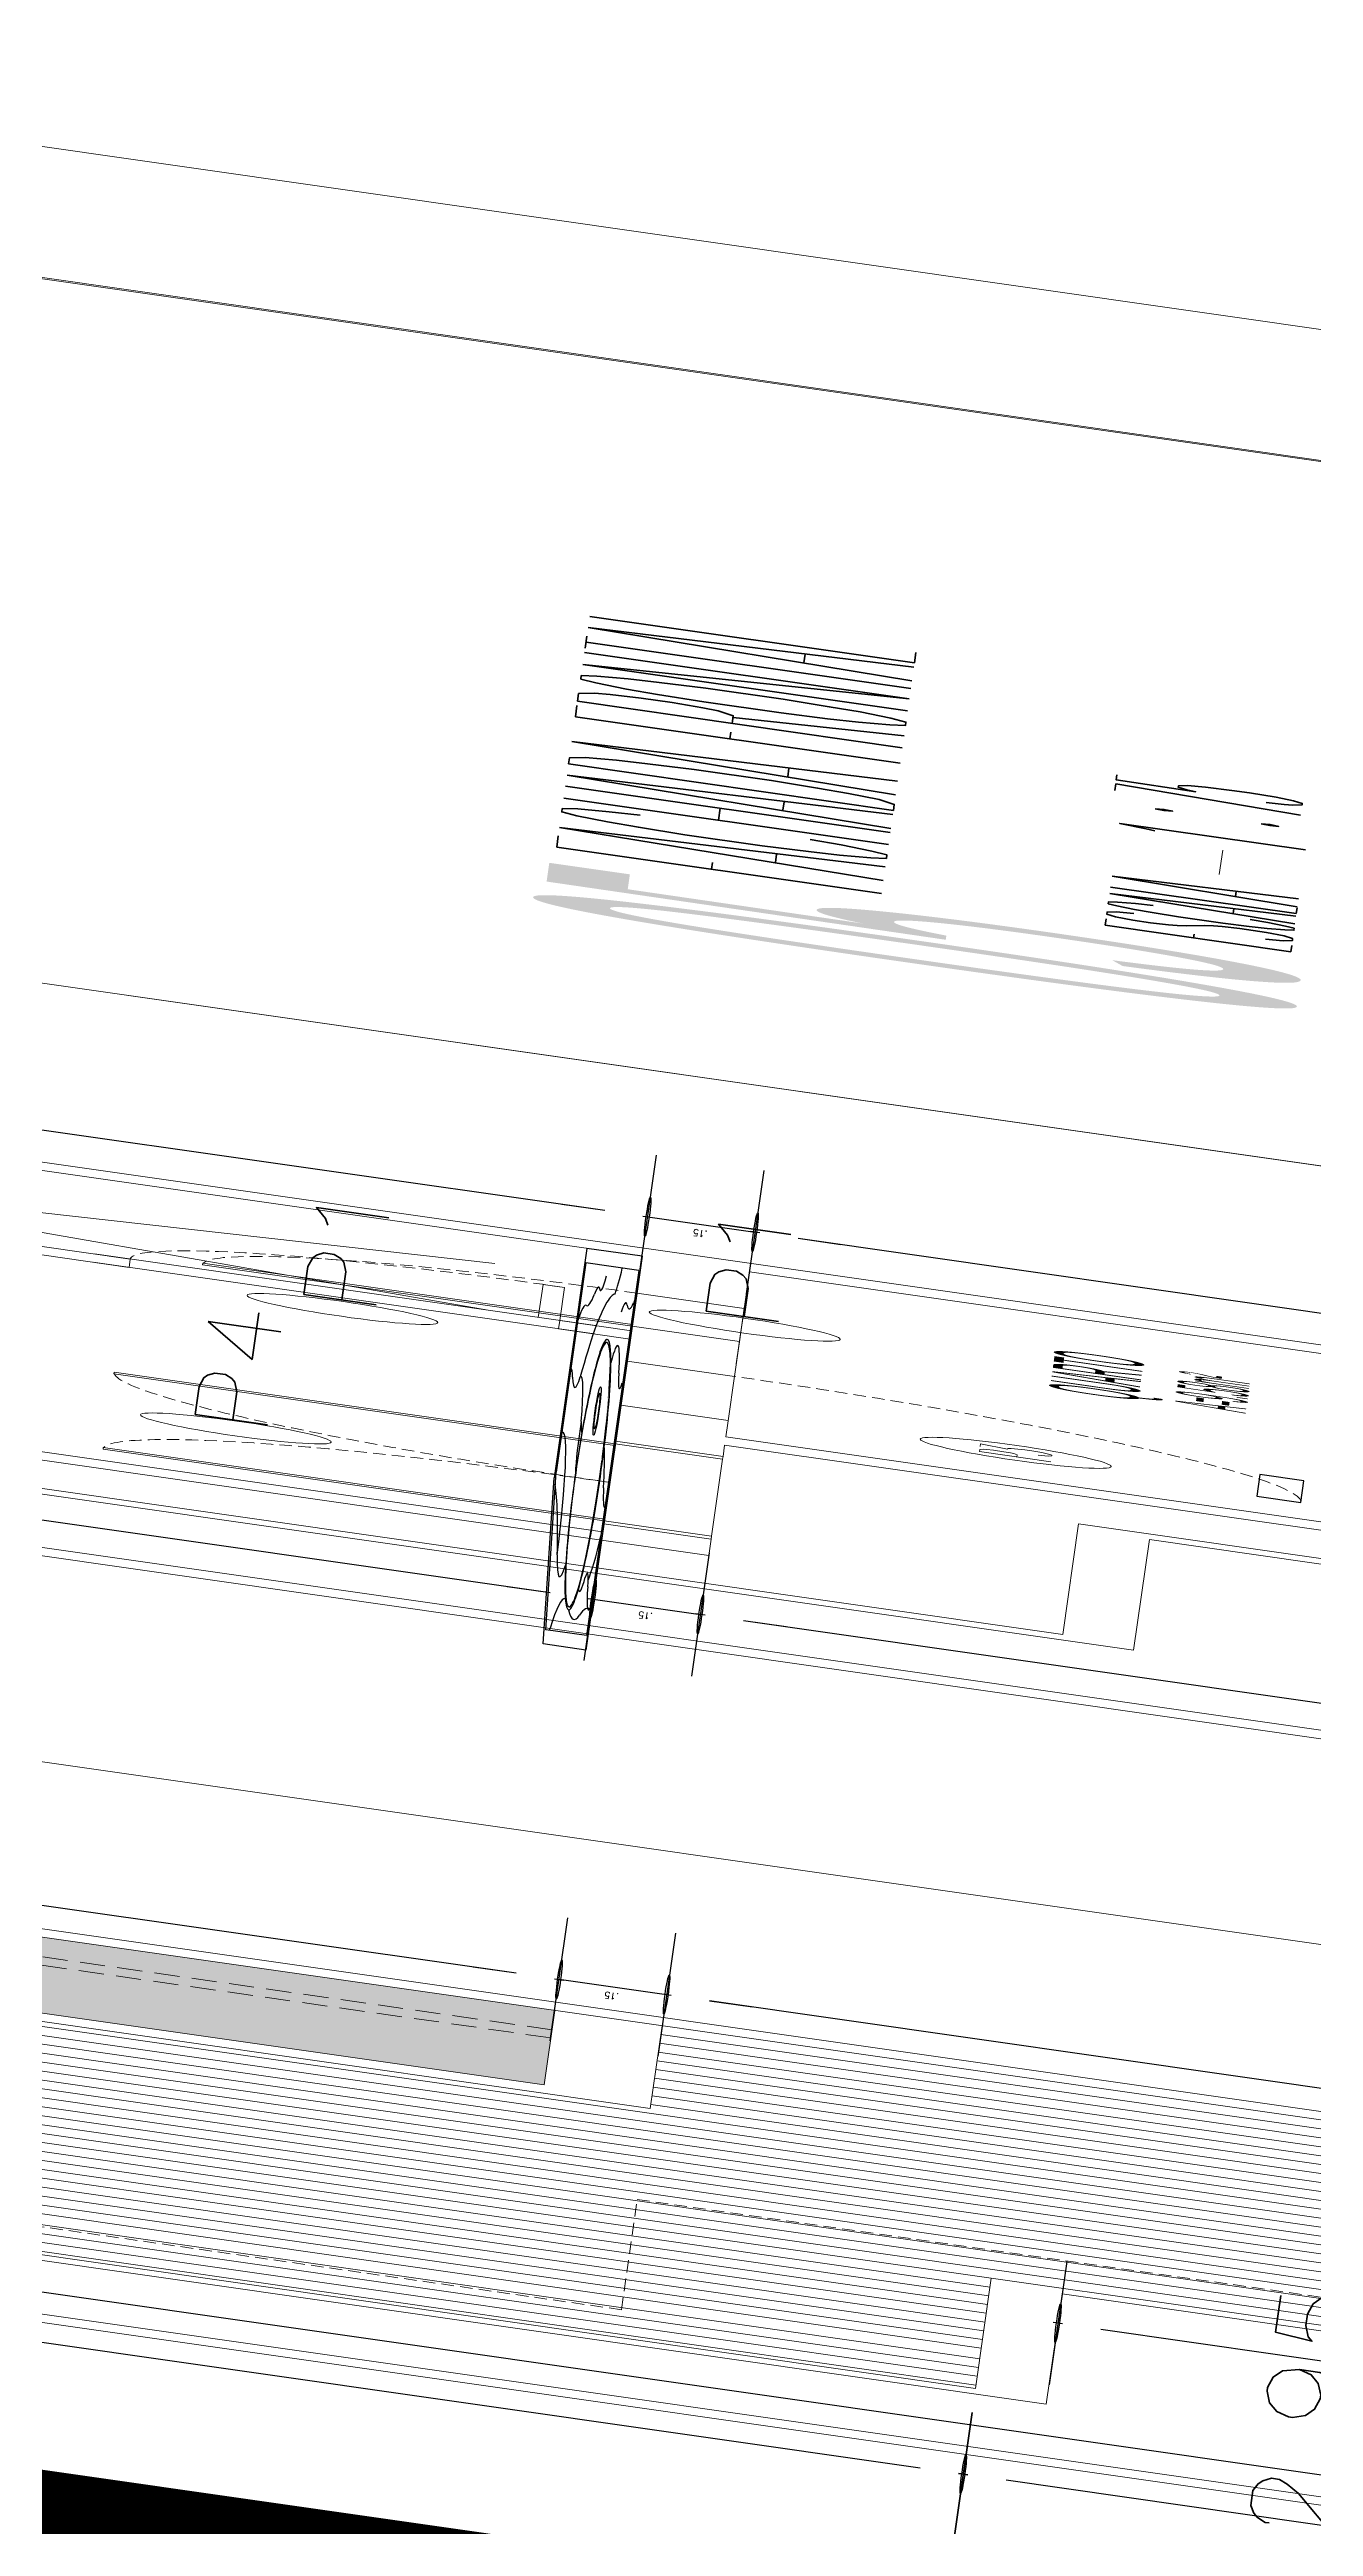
# Model space of a CAD drawing. Header units: millimetres. Extents: x -361192058 to 101130107379, y -14071650034 to 19218552450.
# Drawn here: x -134939.2 to -134835.4, y 41491.5 to 41694.9 of the extents above; entities that cross this region are included whole.
import ezdxf
from ezdxf.enums import TextEntityAlignment as Align

# ---------------------------------------------------------------- set-up
doc = ezdxf.new("R2010")
doc.units = ezdxf.units.MM
doc.header["$LTSCALE"] = 0.5
doc.linetypes.add('HIDDEN', pattern=[0.375, 0.25, -0.125])
doc.linetypes.add('HIDDEN2', pattern=[0.1875, 0.125, -0.0625])
for name, color, linetype in [('02', 2, 'Continuous'), ('ARCO', 7, 'HIDDEN2'), ('DIVERSOS', 4, 'Continuous'), ('ESQUADRIAS', 3, 'Continuous'), ('GR_PENA_FINA', 7, 'Continuous'), ('HATCH', 8, 'Continuous'), ('JANELAS_INTERNO', 2, 'Continuous'), ('MOBIL-I', 251, 'Continuous'), ('parede', 2, 'Continuous'), ('PISO', 8, 'Continuous'), ('PORTAS', 3, 'Continuous'), ('proj', 8, 'HIDDEN'), ('PROJEÇÃO', 8, 'HIDDEN2'), ('projeção 02', 7, 'HIDDEN2'), ('TEXTO2', 3, 'Continuous'), ('TXT_0', 7, 'Continuous'), ('TXT_1', 3, 'Continuous')]:
    doc.layers.add(name, color=color, linetype=linetype)
for name, color, linetype, lineweight in [('E-TXT-G', 3, 'Continuous', 30), ('E-TXT-W', 7, 'Continuous', 15), ('E-TXT-Y', 2, 'Continuous', 40)]:
    doc.layers.add(name, color=color, linetype=linetype, lineweight=lineweight)
doc.styles.add('REG140', font='romans.shx', dxfattribs={"width": 0.8, "height": 0.35})
doc.styles.add('REG80', font='romans.shx', dxfattribs={"width": 0.8, "height": 0.1})
doc.styles.add('SANSSERIF', font='sas_____.pfb', dxfattribs={"height": 1})
doc.styles.add('SANSSERIF2', font='sanssb__.ttf', dxfattribs={"width": 0.8})
doc.styles.get("Standard").update_dxf_attribs({"font": 'txt.shx', "height": 0.12})
doc.dimstyles.new('ESCALA50', dxfattribs={"dimtxt": 0.1, "dimasz": 0.06, "dimexe": 0.18, "dimexo": 0.06, "dimgap": 0.1, "dimtad": 1, "dimzin": 4, "dimdsep": 46, "dimtxsty": 'Standard', "dimblk1": 'BOLA', "dimblk2": 'BOLA', "dimsah": 1, "dimcen": -0.06, "dimse1": 1, "dimse2": 1, "dimclrd": 7, "dimclrt": 3, "dimadec": 0, "dimazin": 0, "dimtfac": 1, "dimtix": 1, "dimtmove": 0, "dimatfit": 3, "dimldrblk": 'BOLA', "dimfxl": 0, "dimtolj": 1, "dimtzin": 4, "dimarcsym": 0})

# ---------------------------------------------------------------- blocks, each defined once
blk = doc.blocks.new('BOLA')
for p, q in [((0, -1.435), (0, 1.435)), ((-1.435, 0), (1.435, 0))]:
    blk.add_line(p, q)
blk.add_circle((0, 0), 0.452)
blk = doc.blocks.new('*D895')
at = {"layer": 'Defpoints', "color": 0, "transparency": 16777216}
for p in [(4172.3324, 2426.9651), (4172.8959, 2426.9651), (4172.3324, 2423.6151)]:
    blk.add_point(p, dxfattribs=at)
at = {"layer": 'DIVERSOS', "color": 7, "lineweight": -2, "transparency": 16777216}
blk.add_line((4172.8959, 2423.6751), (4172.8959, 2426.9051), dxfattribs=at)
at = {"layer": 'DIVERSOS', "color": 7, "lineweight": -2, "transparency": 16777216, "xscale": 0.06, "yscale": 0.06, "zscale": 0.06}
for p, rotation in [((4172.8959, 2426.9651), 90), ((4172.8959, 2423.6151), 270)]:
    blk.add_blockref('BOLA', p, dxfattribs=dict(at, rotation=rotation))
at = {"layer": 'DIVERSOS', "color": 3, "lineweight": 18, "transparency": 16777216, "insert": (4172.7359, 2425.2901), "char_height": 0.12, "attachment_point": 5, "rotation": 90}
blk.add_mtext('\\A1;3.35', dxfattribs=at)
blk = doc.blocks.new('*D910')
at = {"layer": 'Defpoints', "color": 0, "transparency": 16777216}
for p in [(4172.3324, 2427.1151), (4172.8959, 2427.1151), (4172.3324, 2426.9651)]:
    blk.add_point(p, dxfattribs=at)
at = {"layer": 'DIVERSOS', "color": 7, "lineweight": -2, "transparency": 16777216}
for p, q in [((4172.8959, 2427.1751), (4172.8959, 2427.2351)), ((4172.8959, 2426.9651), (4172.8959, 2427.1151)), ((4172.8959, 2426.9051), (4172.8959, 2426.8451))]:
    blk.add_line(p, q, dxfattribs=at)
at = {"layer": 'DIVERSOS', "color": 7, "lineweight": -2, "transparency": 16777216, "xscale": 0.06, "yscale": 0.06, "zscale": 0.06}
for p, rotation in [((4172.8959, 2427.1151), 270), ((4172.8959, 2426.9651), 90)]:
    blk.add_blockref('BOLA', p, dxfattribs=dict(at, rotation=rotation))
at = {"layer": 'DIVERSOS', "color": 3, "lineweight": 18, "transparency": 16777216, "insert": (4172.7359, 2427.0401), "char_height": 0.12, "attachment_point": 5, "rotation": 90}
blk.add_mtext('\\A1;.15', dxfattribs=at)
blk = doc.blocks.new('*D911')
at = {"layer": 'Defpoints', "color": 0, "transparency": 16777216}
for p in [(4172.3324, 2429.4651), (4172.8959, 2429.4651), (4172.3324, 2427.1151)]:
    blk.add_point(p, dxfattribs=at)
at = {"layer": 'DIVERSOS', "color": 7, "lineweight": -2, "transparency": 16777216}
blk.add_line((4172.8959, 2427.1751), (4172.8959, 2429.4051), dxfattribs=at)
at = {"layer": 'DIVERSOS', "color": 7, "lineweight": -2, "transparency": 16777216, "xscale": 0.06, "yscale": 0.06, "zscale": 0.06}
for p, rotation in [((4172.8959, 2429.4651), 90), ((4172.8959, 2427.1151), 270)]:
    blk.add_blockref('BOLA', p, dxfattribs=dict(at, rotation=rotation))
at = {"layer": 'DIVERSOS', "color": 3, "lineweight": 18, "transparency": 16777216, "insert": (4172.7359, 2428.2901), "char_height": 0.12, "attachment_point": 5, "rotation": 90}
blk.add_mtext('\\A1;2.35', dxfattribs=at)
blk = doc.blocks.new('*D897')
at = {"layer": 'Defpoints', "color": 0, "transparency": 16777216}
for p in [(4165.1273, 2426.4651), (4168.6811, 2426.4651), (4168.6824, 2423.1151)]:
    blk.add_point(p, dxfattribs=at)
at = {"layer": 'DIVERSOS', "color": 7, "lineweight": -2, "transparency": 16777216}
blk.add_line((4165.1273, 2423.1751), (4165.1273, 2426.4051), dxfattribs=at)
at = {"layer": 'DIVERSOS', "color": 7, "lineweight": -2, "transparency": 16777216, "xscale": 0.06, "yscale": 0.06, "zscale": 0.06}
for p, rotation in [((4165.1273, 2426.4651), 90), ((4165.1273, 2423.1151), 270)]:
    blk.add_blockref('BOLA', p, dxfattribs=dict(at, rotation=rotation))
at = {"layer": 'DIVERSOS', "color": 3, "lineweight": 18, "transparency": 16777216, "insert": (4164.9673, 2424.7901), "char_height": 0.12, "attachment_point": 5, "rotation": 90}
blk.add_mtext('\\A1;3.35', dxfattribs=at)
blk = doc.blocks.new('*D898')
at = {"layer": 'Defpoints', "color": 0, "transparency": 16777216}
for p in [(4165.1273, 2430.9151), (4166.7436, 2430.9151), (4166.6824, 2426.4651)]:
    blk.add_point(p, dxfattribs=at)
at = {"layer": 'DIVERSOS', "color": 7, "lineweight": -2, "transparency": 16777216}
blk.add_line((4165.1273, 2426.5251), (4165.1273, 2430.8551), dxfattribs=at)
at = {"layer": 'DIVERSOS', "color": 7, "lineweight": -2, "transparency": 16777216, "xscale": 0.06, "yscale": 0.06, "zscale": 0.06}
for p, rotation in [((4165.1273, 2430.9151), 90), ((4165.1273, 2426.4651), 270)]:
    blk.add_blockref('BOLA', p, dxfattribs=dict(at, rotation=rotation))
at = {"layer": 'DIVERSOS', "color": 3, "lineweight": 18, "transparency": 16777216, "insert": (4164.9673, 2428.6901), "char_height": 0.12, "attachment_point": 5, "rotation": 90}
blk.add_mtext('\\A1;4.45', dxfattribs=at)
blk = doc.blocks.new('*D900')
at = {"layer": 'Defpoints', "color": 0, "transparency": 16777216}
for p in [(4168.0532, 2426.3651), (4168.0532, 2416.6151), (4168.0532, 2416.6151)]:
    blk.add_point(p, dxfattribs=at)
at = {"layer": 'DIVERSOS', "color": 7, "lineweight": -2, "transparency": 16777216}
blk.add_line((4168.0532, 2426.3051), (4168.0532, 2416.6751), dxfattribs=at)
at = {"layer": 'DIVERSOS', "color": 7, "lineweight": -2, "transparency": 16777216, "xscale": 0.06, "yscale": 0.06, "zscale": 0.06}
for p, rotation in [((4168.0532, 2426.3651), 90), ((4168.0532, 2416.6151), 270)]:
    blk.add_blockref('BOLA', p, dxfattribs=dict(at, rotation=rotation))
at = {"layer": 'DIVERSOS', "color": 3, "lineweight": 18, "transparency": 16777216, "insert": (4167.8932, 2421.4901), "char_height": 0.12, "attachment_point": 5, "rotation": 90}
blk.add_mtext('\\A1;9.75', dxfattribs=at)
blk = doc.blocks.new('*D901')
at = {"layer": 'Defpoints', "color": 0, "transparency": 16777216}
for p in [(4166.6824, 2432.7651), (4165.6324, 2416.6151), (4166.0284, 2416.6151)]:
    blk.add_point(p, dxfattribs=at)
at = {"layer": 'DIVERSOS', "color": 7, "lineweight": -2, "transparency": 16777216}
blk.add_line((4166.0284, 2432.7051), (4166.0284, 2416.6751), dxfattribs=at)
at = {"layer": 'DIVERSOS', "color": 7, "lineweight": -2, "transparency": 16777216, "xscale": 0.06, "yscale": 0.06, "zscale": 0.06}
for p, rotation in [((4166.0284, 2432.7651), 90), ((4166.0284, 2416.6151), 270)]:
    blk.add_blockref('BOLA', p, dxfattribs=dict(at, rotation=rotation))
at = {"layer": 'DIVERSOS', "color": 3, "lineweight": 18, "transparency": 16777216, "insert": (4165.8684, 2424.6901), "char_height": 0.12, "attachment_point": 5, "rotation": 90}
blk.add_mtext('\\A1;16.15', dxfattribs=at)
blk = doc.blocks.new('*D891')
at = {"color": 7, "lineweight": -2, "transparency": 16777216}
blk.add_line((4165.6924, 2425.8454), (4168.5224, 2425.8454), dxfattribs=at)
at = {"layer": 'Defpoints', "color": 0, "transparency": 16777216}
for p in [(4168.5824, 2425.8454), (4168.5824, 2424.8811), (4165.6324, 2424.6311)]:
    blk.add_point(p, dxfattribs=at)
at = {"color": 7, "lineweight": -2, "transparency": 16777216, "xscale": 0.06, "yscale": 0.06, "zscale": 0.06, "rotation": 180}
blk.add_blockref('BOLA', (4165.6324, 2425.8454), dxfattribs=at)
at = {"color": 7, "lineweight": -2, "transparency": 16777216, "xscale": 0.06, "yscale": 0.06, "zscale": 0.06}
blk.add_blockref('BOLA', (4168.5824, 2425.8454), dxfattribs=at)
at = {"color": 3, "lineweight": 18, "transparency": 16777216, "insert": (4167.1074, 2426.0054), "char_height": 0.12, "attachment_point": 5}
blk.add_mtext('\\A1;2.95', dxfattribs=at)
blk = doc.blocks.new('IND_DES')
at = {"layer": 'E-TXT-W'}
blk.add_line((0.0269, -0.2428), (0.1984, -0.2428), dxfattribs=at)
at = {"layer": 'E-TXT-G', "style": 'REG80', "width": 0.8}
for s, p in [('ESCALA', (-0.4463, -0.2864)), ('1', (0.2426, -0.2864)), (':', (0.3988, -0.2706))]:
    blk.add_text(s, height=0.1, dxfattribs=at).set_placement(p)
blk.add_attdef('ESCALA', (0.4897, -0.2812), '', height=0.1, dxfattribs=at)
at = {"layer": 'E-TXT-W', "style": 'SANSSERIF2', "width": 0.6}
blk.add_attdef('00', text='', height=0.4, dxfattribs=at).set_placement((-0.7083, -0.2881), align=Align.CENTER)
at = {"layer": 'E-TXT-Y', "style": 'REG140', "width": 0.8}
for tag, p in [('PROJETO', (-0.4563, 0.1829)), ('DESENHO', (-0.4582, -0.0658))]:
    blk.add_attdef(tag, p, '', height=0.175, dxfattribs=at)
blk = doc.blocks.new('ADC_PE_AB1')
blk.add_lwpolyline([(0, -0.03), (1, -0.03), (1, 0), (0, 0)], close=True)
at = {"flags": 8}
blk.add_attdef('$PORTA', text='', height=0.09, dxfattribs=at).set_placement((0.5, -0.1569), align=Align.MIDDLE)
blk = doc.blocks.new('ADC_LAV_05')
for p, q in [((0, 0), (0, 0.55)), ((0, 0.55), (0.7704, 0.55)), ((0.7704, 0.55), (1, 0.3206)), ((0.02, 0.53), (0.7621, 0.53)), ((0.02, 0.02), (0.02, 0.53)), ((0.7621, 0.53), (0.98, 0.3123)), ((0.98, 0.02), (0.98, 0.3123)), ((1, 0), (1, 0.3206)), ((0, 0), (1, 0)), ((0.02, 0.02), (0.98, 0.02))]:
    blk.add_line(p, q)
for points in [[(0.4062, 0.1206, 0.083485), (0.4944, 0.1354, 0.090959), (0.566, 0.1759, 0.104004), (0.6157, 0.239, 0.115577), (0.6322, 0.3095, 0.115577), (0.6157, 0.38, 0.104004), (0.566, 0.443, 0.090959), (0.4944, 0.4835, 0.083485), (0.4062, 0.4983, 0.083485), (0.3179, 0.4835, 0.090959), (0.2463, 0.443, 0.104004), (0.1966, 0.38, 0.115577), (0.1801, 0.3095, 0.115577), (0.1966, 0.239, 0.104004), (0.2463, 0.1759, 0.090959), (0.3179, 0.1354, 0.083485)], [(0.4062, 0.1248, 0.083485), (0.493, 0.1394, 0.090959), (0.5633, 0.1791, 0.104004), (0.6119, 0.2408, 0.115577), (0.628, 0.3095, 0.115577), (0.6119, 0.3781, 0.104004), (0.5633, 0.4398, 0.090959), (0.493, 0.4795, 0.083485), (0.4062, 0.4941, 0.083485), (0.3193, 0.4795, 0.090959), (0.249, 0.4398, 0.104004), (0.2004, 0.3781, 0.115577), (0.1843, 0.3095, 0.115577), (0.2004, 0.2408, 0.104004), (0.249, 0.1791, 0.090959), (0.3193, 0.1394, 0.083485)]]:
    blk.add_lwpolyline(points, format="xyb", close=True)
for radius in [0.0339, 0.025]:
    blk.add_circle((0.4055, 0.2206), radius)
for centre, radius, start, end in [((0.4995, 0.9177), 0.4342, 269.3247, 295.8903), ((0.76, 0.3809), 0.1624, 113.3641, 115.8903), ((0.0559, 1.3962), 0.9039, 267.7229, 278.9638), ((0.0552, 0.402), 0.0926, 41.3487, 101.8141), ((0.2875, -0.0718), 0.5823, 78.2401, 98.9638), ((0.2201, 0.1636), 0.3026, 106.3243, 131.3792), ((0.1665, 0.4999), 0.0556, 221.3487, 297.4318), ((0.2605, 0.3465), 0.1245, 78.9955, 123.3333), ((0.6508, 0.2793), 0.1756, 56.1908, 116.2902), ((1.1381, 1.007), 0.7001, 236.1908, 255.5369), ((0.9639, 0.4778), 0.2217, 193.7216, 269.9715), ((0.0206, 0.2349), 0.1168, 49.9343, 90.2724), ((0.3586, 0.6369), 0.4085, 229.9343, 244.0853), ((0.5983, 0.255), 0.0641, 344.5869, 58.1135), ((0.6184, 0.1896), 0.0639, 49.2661, 86.8336), ((0.7799, 0.3241), 0.1475, 215.7175, 274.1895), ((0.0641, 0.1144), 0.0713, 44.7702, 118.1843), ((0.363, 0.8774), 0.8206, 280.1922, 301.4107), ((0.8604, 0.032), 0.1609, 66.126, 115.6626), ((0.9822, 0.3072), 0.1401, 246.126, 269.1113), ((0.2056, 0.2549), 0.1281, 224.7702, 306.3582), ((0.0957, -0.1456), 0.22, 78.1029, 106.3843), ((0.1688, 0.2014), 0.1346, 258.1029, 296.1994), ((0.3613, 0.8866), 0.83, 271.4321, 280.1922), ((0.8511, -0.2259), 0.3042, 87.8834, 109.2677), ((0.8722, 0.3475), 0.2696, 267.8834, 293.5615), ((-0.0155, 0.2328), 0.1744, 281.75, 286.3843), ((0.4585, -0.1421), 0.2131, 111.0015, 130.4729), ((0.6495, -0.0622), 0.1173, 74.3079, 124.9939), ((0.688, 0.2406), 0.19, 267.9474, 289.2677)]:
    blk.add_arc(centre, radius, start, end)
for points in [[(0.3035, 0.4779), (0.2965, 0.4664), (0.3178, 0.4833), (0.3049, 0.4731)], [(0.2433, 0.4404), (0.2513, 0.4271), (0.2584, 0.4524), (0.2647, 0.4406)], [(0.2584, 0.4524), (0.2647, 0.4406), (0.2777, 0.465), (0.2797, 0.4531)], [(0.2777, 0.465), (0.2797, 0.4531), (0.2886, 0.471), (0.2899, 0.4611)], [(0.2886, 0.471), (0.2899, 0.4611), (0.3035, 0.4779), (0.2965, 0.4664)], [(0.2049, 0.3949), (0.2213, 0.3828), (0.2176, 0.4133), (0.2336, 0.4041)], [(0.2176, 0.4133), (0.2336, 0.4041), (0.231, 0.4287), (0.2403, 0.4137)], [(0.231, 0.4287), (0.2403, 0.4137), (0.2433, 0.4404), (0.2513, 0.4271)], [(0.19, 0.3646), (0.2108, 0.3551), (0.1966, 0.38), (0.2152, 0.3688)], [(0.1966, 0.38), (0.2152, 0.3688), (0.2049, 0.3949), (0.2213, 0.3828)], [(0.1821, 0.3345), (0.2054, 0.3236), (0.1859, 0.352), (0.2075, 0.3406)], [(0.1859, 0.352), (0.2075, 0.3406), (0.19, 0.3646), (0.2108, 0.3551)], [(0.1801, 0.311), (0.2052, 0.3059), (0.1808, 0.324), (0.205, 0.3144)], [(0.1806, 0.2975), (0.2057, 0.2976), (0.1801, 0.311), (0.2052, 0.3059)], [(0.1808, 0.324), (0.205, 0.3144), (0.1821, 0.3345), (0.2054, 0.3236)], [(0.1813, 0.2898), (0.2072, 0.2867), (0.1806, 0.2975), (0.2057, 0.2976)], [(0.1847, 0.2717), (0.2109, 0.2698), (0.1816, 0.2882), (0.2076, 0.2844)], [(0.1894, 0.2561), (0.2133, 0.2622), (0.1847, 0.2717), (0.2109, 0.2698)], [(0.1979, 0.2364), (0.216, 0.2547), (0.1894, 0.2561), (0.2133, 0.2622)], [(0.2064, 0.2215), (0.2209, 0.2436), (0.1979, 0.2364), (0.216, 0.2547)], [(0.2176, 0.2056), (0.222, 0.2413), (0.2064, 0.2215), (0.2209, 0.2436)], [(0.2303, 0.1909), (0.2314, 0.2247), (0.2176, 0.2056), (0.222, 0.2413)], [(0.2433, 0.1785), (0.2403, 0.2118), (0.2303, 0.1909), (0.2314, 0.2247)], [(0.2571, 0.1674), (0.2482, 0.202), (0.2433, 0.1785), (0.2403, 0.2118)], [(0.2632, 0.1631), (0.2567, 0.1927), (0.2571, 0.1674), (0.2482, 0.202)], [(0.2742, 0.156), (0.2627, 0.1868), (0.2632, 0.1631), (0.2567, 0.1927)], [(0.2851, 0.1498), (0.2729, 0.1778), (0.2742, 0.156), (0.2627, 0.1868)], [(0.2956, 0.1445), (0.2839, 0.1687), (0.2851, 0.1498), (0.2729, 0.1778)], [(0.3256, 0.1339), (0.2928, 0.1613), (0.2956, 0.1445), (0.2839, 0.1687)], [(0.2966, 0.144), (0.3256, 0.1339), (0.2964, 0.1441), (0.3254, 0.133)], [(0.2964, 0.1441), (0.3254, 0.133), (0.3256, 0.1339), (0.3279, 0.1322)]]:
    blk.add_solid(points)
blk = doc.blocks.new('*D1446')
at = {"layer": 'Defpoints', "color": 0, "transparency": 16777216}
for p in [(4185.9588, 2429.4932), (4186.6764, 2429.4932), (4185.9588, 2427.1432)]:
    blk.add_point(p, dxfattribs=at)
at = {"layer": 'DIVERSOS', "color": 7, "lineweight": -2, "transparency": 16777216}
blk.add_line((4186.6764, 2427.2032), (4186.6764, 2429.4332), dxfattribs=at)
at = {"layer": 'DIVERSOS', "color": 7, "lineweight": -2, "transparency": 16777216, "xscale": 0.06, "yscale": 0.06, "zscale": 0.06}
for p, rotation in [((4186.6764, 2429.4932), 90), ((4186.6764, 2427.1432), 270)]:
    blk.add_blockref('BOLA', p, dxfattribs=dict(at, rotation=rotation))
at = {"layer": 'DIVERSOS', "color": 3, "lineweight": 18, "transparency": 16777216, "insert": (4186.5164, 2428.3182), "char_height": 0.12, "attachment_point": 5, "rotation": 90}
blk.add_mtext('\\A1;2.35', dxfattribs=at)
blk = doc.blocks.new('*D1447')
at = {"layer": 'Defpoints', "color": 0, "transparency": 16777216}
for p in [(4185.9588, 2427.1432), (4185.9588, 2426.9932), (4186.6764, 2426.9932)]:
    blk.add_point(p, dxfattribs=at)
at = {"layer": 'DIVERSOS', "color": 7, "lineweight": -2, "transparency": 16777216}
for p, q in [((4186.6764, 2427.2032), (4186.6764, 2427.2632)), ((4186.6764, 2427.1432), (4186.6764, 2426.9932)), ((4186.6764, 2426.9332), (4186.6764, 2426.8732))]:
    blk.add_line(p, q, dxfattribs=at)
at = {"layer": 'DIVERSOS', "color": 7, "lineweight": -2, "transparency": 16777216, "xscale": 0.06, "yscale": 0.06, "zscale": 0.06}
for p, rotation in [((4186.6764, 2427.1432), 270), ((4186.6764, 2426.9932), 90)]:
    blk.add_blockref('BOLA', p, dxfattribs=dict(at, rotation=rotation))
at = {"layer": 'DIVERSOS', "color": 3, "lineweight": 18, "transparency": 16777216, "insert": (4186.5164, 2427.0682), "char_height": 0.12, "attachment_point": 5, "rotation": 90}
blk.add_mtext('\\A1;.15', dxfattribs=at)
blk = doc.blocks.new('*D1448')
at = {"layer": 'Defpoints', "color": 0, "transparency": 16777216}
for p in [(4185.9588, 2426.9932), (4185.9588, 2423.7932), (4186.6764, 2423.7932)]:
    blk.add_point(p, dxfattribs=at)
at = {"layer": 'DIVERSOS', "color": 7, "lineweight": -2, "transparency": 16777216}
blk.add_line((4186.6764, 2426.9332), (4186.6764, 2423.8532), dxfattribs=at)
at = {"layer": 'DIVERSOS', "color": 7, "lineweight": -2, "transparency": 16777216, "xscale": 0.06, "yscale": 0.06, "zscale": 0.06}
for p, rotation in [((4186.6764, 2426.9932), 90), ((4186.6764, 2423.7932), 270)]:
    blk.add_blockref('BOLA', p, dxfattribs=dict(at, rotation=rotation))
at = {"layer": 'DIVERSOS', "color": 3, "lineweight": 18, "transparency": 16777216, "insert": (4186.5164, 2425.3932), "char_height": 0.12, "attachment_point": 5, "rotation": 90}
blk.add_mtext('\\A1;3.20', dxfattribs=at)
blk = doc.blocks.new('*D1435')
at = {"layer": 'Defpoints', "color": 0, "transparency": 16777216}
for p in [(4180.8088, 2426.9932), (4179.7425, 2416.6432), (4180.8088, 2416.6432)]:
    blk.add_point(p, dxfattribs=at)
at = {"layer": 'DIVERSOS', "color": 7, "lineweight": -2, "transparency": 16777216}
blk.add_line((4179.7425, 2426.9332), (4179.7425, 2416.7032), dxfattribs=at)
at = {"layer": 'DIVERSOS', "color": 7, "lineweight": -2, "transparency": 16777216, "xscale": 0.06, "yscale": 0.06, "zscale": 0.06}
for p, rotation in [((4179.7425, 2426.9932), 90), ((4179.7425, 2416.6432), 270)]:
    blk.add_blockref('BOLA', p, dxfattribs=dict(at, rotation=rotation))
at = {"layer": 'DIVERSOS', "color": 3, "lineweight": 18, "transparency": 16777216, "insert": (4179.5825, 2421.8182), "char_height": 0.12, "attachment_point": 5, "rotation": 90}
blk.add_mtext('\\A1;10.35', dxfattribs=at)
blk = doc.blocks.new('*D1463')
at = {"layer": 'Defpoints', "color": 0, "transparency": 16777216}
for p in [(4180.9588, 2427.1432), (4179.7425, 2426.9932), (4180.9588, 2426.9932)]:
    blk.add_point(p, dxfattribs=at)
at = {"layer": 'DIVERSOS', "color": 7, "lineweight": -2, "transparency": 16777216}
for p, q in [((4179.7425, 2427.2032), (4179.7425, 2427.2632)), ((4179.7425, 2427.1432), (4179.7425, 2426.9932)), ((4179.7425, 2426.9332), (4179.7425, 2426.8732))]:
    blk.add_line(p, q, dxfattribs=at)
at = {"layer": 'DIVERSOS', "color": 7, "lineweight": -2, "transparency": 16777216, "xscale": 0.06, "yscale": 0.06, "zscale": 0.06}
for p, rotation in [((4179.7425, 2427.1432), 270), ((4179.7425, 2426.9932), 90)]:
    blk.add_blockref('BOLA', p, dxfattribs=dict(at, rotation=rotation))
at = {"layer": 'DIVERSOS', "color": 3, "lineweight": 18, "transparency": 16777216, "insert": (4179.5825, 2427.0682), "char_height": 0.12, "attachment_point": 5, "rotation": 90}
blk.add_mtext('\\A1;.15', dxfattribs=at)
blk = doc.blocks.new('*D1464')
at = {"layer": 'Defpoints', "color": 0, "transparency": 16777216}
for p in [(4179.7425, 2433.2932), (4180.8088, 2433.2932), (4180.8088, 2427.1432)]:
    blk.add_point(p, dxfattribs=at)
at = {"layer": 'DIVERSOS', "color": 7, "lineweight": -2, "transparency": 16777216}
blk.add_line((4179.7425, 2427.2032), (4179.7425, 2433.2332), dxfattribs=at)
at = {"layer": 'DIVERSOS', "color": 7, "lineweight": -2, "transparency": 16777216, "xscale": 0.06, "yscale": 0.06, "zscale": 0.06}
for p, rotation in [((4179.7425, 2433.2932), 90), ((4179.7425, 2427.1432), 270)]:
    blk.add_blockref('BOLA', p, dxfattribs=dict(at, rotation=rotation))
at = {"layer": 'DIVERSOS', "color": 3, "lineweight": 18, "transparency": 16777216, "insert": (4179.5825, 2430.2182), "char_height": 0.12, "attachment_point": 5, "rotation": 90}
blk.add_mtext('\\A1;6.15', dxfattribs=at)
blk = doc.blocks.new('APROVADO QUADRA 21.2 MBVII')
at = {"layer": 'DIVERSOS', "lineweight": 18}
h = blk.add_hatch(dxfattribs=at)
h.set_pattern_fill('AR-CONC', color=251, scale=0.002, style=0)
h.set_pattern_definition([(50, (2801.22916, 1131.2051), (0.36436934, -0.03187817), [0.0381, -0.4191]), (355, (2801.22916, 1131.2051), (-0.07048565, 0.382113286), [0.03048, -0.33528]), (100.451, (2801.25952, 1131.20245), (0.293885003, 0.350233376), [0.03238, -0.35618]), (46.1842, (2801.22916, 1131.3067), (0.54215808, -0.08408466), [0.05715, -0.62865]), (96.6356, (2801.27434, 1131.2997), (0.47480847, 0.49485111), [0.04857, -0.53427]), (351.184, (2801.22916, 1131.3067), (0.47480921, 0.49485024), [0.04572, -0.50292]), (21, (2801.27996, 1131.2813), (0.30322976, -0.204531037), [0.0381, -0.4191]), (326, (2801.27996, 1131.2813), (0.12360406, 0.36837593), [0.03048, -0.33528]), (71.4514, (2801.30523, 1131.26426), (0.42683298, 0.163845715), [0.03238, -0.35618]), (37.5, (2801.22916, 1131.2051), (0.0061772065, 0.169110078), [0, -0.331216, 0, -0.34036, 0, -0.33655]), (7.5, (2801.22916, 1131.2051), (0.133639325, 0.20036115), [0, -0.194056, 0, -0.323596, 0, -0.12827]), (327.5, (2801.11587, 1131.2051), (0.27118119, -0.011457488), [0, -0.127, 0, -0.39624, 0, -0.52578]), (317.5, (2801.06507, 1131.2051), (0.296258363, 0.050852982), [0, -0.1651, 0, -0.263144, 0, -0.37338])])
h.paths.add_polyline_path([(4172.3324, 2429.4651), (4172.3324, 2427.1151), (4170.9824, 2427.1151), (4170.9824, 2429.4651)])
edge = h.paths.add_edge_path(flags=17)
edge.add_line((4172.3324, 2429.4651), (4172.1074, 2429.4651))
at = {"color": 3, "lineweight": 18}
for p, q in [((4184.7219, 2427.7432), (4184.6919, 2427.7432)), ((4184.6919, 2427.7432), (4184.6919, 2427.1432)), ((4184.7219, 2427.1432), (4184.7219, 2427.7432))]:
    blk.add_line(p, q, dxfattribs=at)
at = {"lineweight": 18}
blk.add_line((4184.6919, 2427.1432), (4184.7219, 2427.1432), dxfattribs=at)
at = {"layer": '02', "color": 3, "lineweight": 18}
for p, q in [((4185.2088, 2427.2732), (4184.6088, 2427.2732)), ((4185.2088, 2427.2432), (4185.2088, 2427.2732)), ((4184.6088, 2427.2432), (4185.2088, 2427.2432))]:
    blk.add_line(p, q, dxfattribs=at)
at = {"layer": '02', "color": 0, "linetype": 'HIDDEN2', "lineweight": 18}
blk.add_line((4167.1824, 2426.9651), (4169.1824, 2426.9651), dxfattribs=at)
at = {"layer": '02', "lineweight": 18, "const_width": 0.1}
blk.add_lwpolyline([(4162.2158, 2400.3622), (4221.9158, 2400.3622), (4221.9158, 2443.4122), (4162.2158, 2443.4122)], close=True, dxfattribs=at)
at = {"layer": '02', "lineweight": 18}
for points in [[(4189.29, 2443.4403), (4175.4514, 2443.4403), (4175.4514, 2409.6235), (4189.29, 2409.6235)], [(4162.2158, 2443.4122), (4175.4514, 2443.4122), (4175.4514, 2409.6235), (4162.2158, 2409.6235)], [(4221.9158, 2443.4122), (4201.8317, 2443.4122), (4201.8317, 2423.5409), (4221.9158, 2423.5409)], [(4189.29, 2434.2398), (4201.81, 2434.2398), (4201.81, 2425.7872), (4189.29, 2425.7872)]]:
    blk.add_lwpolyline(points, close=True, dxfattribs=at)
at = {"layer": 'ARCO', "lineweight": 18}
for centre, radius, start, end in [((4184.6088, 2427.2432), 0.6, 360, 90), ((4184.6919, 2427.1432), 0.6, 360, 90), ((4183.2588, 2426.9932), 0.8, 270, 0)]:
    blk.add_arc(centre, radius, start, end, dxfattribs=at)
at = {"layer": 'DIVERSOS', "lineweight": 18}
for p, q in [((4165.4824, 2416.1151), (4165.4824, 2438.7151)), ((4165.6324, 2416.6151), (4165.6324, 2438.7151))]:
    blk.add_line(p, q, dxfattribs=at)
at = {"layer": 'ESQUADRIAS', "color": 3, "lineweight": 18}
blk.add_line((4172.4824, 2438.7151), (4172.4824, 2423.7151), dxfattribs=at)
at = {"layer": 'ESQUADRIAS', "lineweight": 18}
for p, q in [((4166.6824, 2432.7651), (4166.6824, 2426.4651)), ((4170.8324, 2429.4651), (4170.8324, 2426.9651)), ((4170.9824, 2429.4651), (4170.9824, 2427.1151)), ((4172.3324, 2428.1151), (4172.3324, 2424.4151)), ((4172.3324, 2427.1151), (4170.9824, 2427.1151)), ((4172.3324, 2426.9651), (4170.8324, 2426.9651)), ((4166.6824, 2426.4651), (4168.6824, 2426.4651)), ((4168.6824, 2426.4651), (4168.6824, 2423.1151))]:
    blk.add_line(p, q, dxfattribs=at)
for points in [[(4184.6088, 2427.8932), (4184.6088, 2427.8432), (4184.4588, 2427.8432), (4184.4588, 2427.8932)], [(4184.6088, 2427.1932), (4184.6088, 2427.2432), (4184.4588, 2427.2432), (4184.4588, 2427.1932)], [(4183.2088, 2426.9932), (4183.2588, 2426.9932), (4183.2588, 2427.1432), (4183.2088, 2427.1432)], [(4184.1088, 2426.9932), (4184.0588, 2426.9932), (4184.0588, 2427.1432), (4184.1088, 2427.1432)], [(4184.6419, 2427.1432), (4184.6919, 2427.1432), (4184.6919, 2426.9932), (4184.6419, 2426.9932)], [(4185.3419, 2427.1432), (4185.2919, 2427.1432), (4185.2919, 2426.9932), (4185.3419, 2426.9932)]]:
    blk.add_lwpolyline(points, dxfattribs=at)
at = {"layer": 'GR_PENA_FINA', "lineweight": 18}
blk.add_lwpolyline([(4204.16, 2442.5091), (4220.0506, 2442.5138), (4220.0492, 2426.3092), (4204.16, 2426.2801)], close=True, dxfattribs=at)
at = {"layer": 'HATCH', "lineweight": 18}
for p, q in [((4167.4111, 2426.4651), (4167.4111, 2438.4651)), ((4167.5699, 2426.4651), (4167.5699, 2438.4651)), ((4167.7286, 2426.4651), (4167.7286, 2438.4651)), ((4167.8874, 2426.4651), (4167.8874, 2438.4651)), ((4168.0461, 2426.4651), (4168.0461, 2438.4651)), ((4168.2049, 2426.4651), (4168.2049, 2438.4651)), ((4168.3636, 2426.4651), (4168.3636, 2438.4651)), ((4166.7436, 2426.4651), (4166.7436, 2437.3151)), ((4166.9024, 2426.4651), (4166.9024, 2437.3151)), ((4167.0611, 2426.4651), (4167.0611, 2437.3151)), ((4167.2199, 2426.4651), (4167.2199, 2437.3151)), ((4166.5824, 2432.7651), (4166.5824, 2426.3651)), ((4168.5224, 2426.4651), (4168.5224, 2429.5445)), ((4168.6811, 2426.4651), (4168.6811, 2429.5445)), ((4168.8399, 2423.1151), (4168.8399, 2429.2468)), ((4170.1099, 2423.1151), (4170.1099, 2429.2607)), ((4170.2686, 2423.1151), (4170.2686, 2429.2607)), ((4170.4274, 2423.1151), (4170.4274, 2429.2607)), ((4170.5861, 2423.1151), (4170.5861, 2429.2607)), ((4170.7449, 2423.1151), (4170.7449, 2429.2607)), ((4169.9511, 2423.1151), (4169.9511, 2429.1018)), ((4168.9986, 2423.1151), (4168.9986, 2429.0865)), ((4169.7924, 2423.1151), (4169.7924, 2428.9415)), ((4169.1574, 2423.1151), (4169.1574, 2428.9262)), ((4169.3161, 2423.1151), (4169.3161, 2428.766)), ((4169.6336, 2423.1151), (4169.6336, 2428.7812)), ((4169.4749, 2423.1151), (4169.4749, 2428.6474)), ((4170.9036, 2423.1151), (4170.9036, 2426.9651)), ((4171.0624, 2423.1151), (4171.0624, 2426.9651)), ((4171.2211, 2423.1151), (4171.2211, 2426.9651)), ((4171.3799, 2423.1151), (4171.3799, 2426.9651)), ((4171.5386, 2423.1151), (4171.5386, 2426.9651)), ((4171.6974, 2423.1151), (4171.6974, 2426.9651)), ((4171.8561, 2423.1151), (4171.8561, 2426.9651)), ((4172.0149, 2423.1151), (4172.0149, 2426.9651)), ((4172.1736, 2423.1151), (4172.1736, 2426.9651)), ((4166.5824, 2426.3651), (4168.5824, 2426.3651)), ((4168.5824, 2426.3651), (4168.5824, 2423.0151))]:
    blk.add_line(p, q, dxfattribs=at)
at = {"layer": 'JANELAS_INTERNO', "lineweight": 18}
blk.add_line((4180.8088, 2426.9932), (4181.1088, 2426.9932), dxfattribs=at)
at = {"layer": 'MOBIL-I', "lineweight": 18}
blk.add_line((4184.2847, 2426.9932), (4185.7893, 2426.9932), dxfattribs=at)
at = {"layer": 'parede', "lineweight": 18}
for p, q in [((4179.1088, 2416.1432), (4179.1088, 2441.1432)), ((4186.1088, 2441.1432), (4186.1088, 2416.1432)), ((4179.2588, 2416.6432), (4179.2588, 2434.0932)), ((4180.8088, 2426.9932), (4180.8088, 2430.6369)), ((4180.9588, 2427.1432), (4180.9588, 2430.6369)), ((4184.4588, 2429.6432), (4184.4588, 2427.8432)), ((4184.6088, 2429.4932), (4184.6088, 2427.8432)), ((4185.9588, 2429.4932), (4185.9588, 2427.1432)), ((4184.6088, 2427.8432), (4184.4588, 2427.8432)), ((4184.4588, 2427.2432), (4184.4588, 2427.1432)), ((4184.6088, 2427.2432), (4184.4588, 2427.2432)), ((4184.6088, 2427.2432), (4184.6088, 2427.1432)), ((4181.1088, 2427.1432), (4180.9588, 2427.1432)), ((4181.1088, 2427.1432), (4181.1088, 2426.9932)), ((4183.0088, 2427.1432), (4182.6088, 2427.1432)), ((4182.6088, 2427.1432), (4182.6088, 2426.9932)), ((4183.0088, 2427.1432), (4183.1588, 2427.1432)), ((4183.2588, 2427.1432), (4183.1588, 2427.1432)), ((4183.2588, 2426.9932), (4183.2588, 2427.1432)), ((4184.4588, 2427.1432), (4184.0588, 2427.1432)), ((4184.0588, 2426.9932), (4184.0588, 2427.1432)), ((4185.9588, 2427.1432), (4184.6088, 2427.1432)), ((4184.6919, 2427.1432), (4184.6919, 2426.9932)), ((4185.2919, 2427.1432), (4185.2919, 2426.9932)), ((4181.1088, 2426.9932), (4180.8088, 2426.9932)), ((4182.8138, 2426.9932), (4182.6088, 2426.9932)), ((4182.8138, 2426.9932), (4182.8138, 2423.6432)), ((4183.2088, 2426.9932), (4182.9638, 2426.9932)), ((4182.9638, 2426.9932), (4182.9638, 2423.7932)), ((4185.9588, 2426.9932), (4184.0588, 2426.9932)), ((4185.9588, 2426.9932), (4185.9588, 2423.7932))]:
    blk.add_line(p, q, dxfattribs=at)
at = {"layer": 'PISO', "lineweight": 18}
for p, q in [((4180.3088, 2433.2932), (4180.3088, 2426.4932)), ((4180.2088, 2432.6932), (4180.2088, 2426.3932)), ((4184.6088, 2427.3432), (4185.4588, 2429.4932)), ((4184.6088, 2429.4932), (4185.4588, 2427.3432)), ((4184.4588, 2427.1932), (4184.4588, 2427.8932)), ((4184.6088, 2427.8932), (4184.6088, 2427.1932)), ((4183.2088, 2427.1432), (4184.1088, 2427.1432)), ((4185.3419, 2427.1432), (4184.6419, 2427.1432)), ((4183.2088, 2426.9932), (4184.1088, 2426.9932)), ((4184.6419, 2426.9932), (4185.3419, 2426.9932)), ((4180.3088, 2426.4932), (4182.3138, 2426.4932)), ((4180.2088, 2426.3932), (4182.2138, 2426.3932))]:
    blk.add_line(p, q, dxfattribs=at)
for centre in [(4181.8666, 2427.6655), (4184.2615, 2427.5429), (4184.9869, 2426.989), (4183.4157, 2426.5932)]:
    blk.add_circle(centre, 0.1333, dxfattribs=at)
at = {"layer": 'PORTAS', "lineweight": 18}
for points in [[(4181.1588, 2427.1432), (4181.1588, 2427.8432), (4181.1888, 2427.8432), (4181.1888, 2427.1432)], [(4182.5588, 2427.1432), (4182.5588, 2427.8432), (4182.5288, 2427.8432), (4182.5288, 2427.1432)]]:
    blk.add_lwpolyline(points, close=True, dxfattribs=at)
for points in [[(4181.1088, 2427.1432), (4181.1588, 2427.1432), (4181.1588, 2426.9932), (4181.1088, 2426.9932)], [(4182.6088, 2427.1432), (4182.5588, 2427.1432), (4182.5588, 2426.9932), (4182.6088, 2426.9932)]]:
    blk.add_lwpolyline(points, dxfattribs=at)
at = {"layer": 'proj', "linetype": 'ByBlock', "lineweight": 18}
for p, q in [((4181.1588, 2427.1432), (4182.5588, 2427.1432)), ((4181.1588, 2426.9932), (4182.5588, 2426.9932)), ((4182.3138, 2426.4932), (4182.3138, 2423.1432)), ((4182.2138, 2426.3932), (4182.2138, 2423.0432))]:
    blk.add_line(p, q, dxfattribs=at)
at = {"layer": 'PROJEÇÃO', "lineweight": 18}
for centre, start, end in [((4181.1588, 2427.1432), 0, 90), ((4182.5588, 2427.1432), 90, 180)]:
    blk.add_arc(centre, 0.7, start, end, dxfattribs=at)
at = {"layer": 'projeção 02', "linetype": 'HIDDEN2', "lineweight": 18}
for p, q in [((4167.1824, 2426.9651), (4167.1824, 2433.2651)), ((4169.1824, 2426.9651), (4169.1824, 2423.6151))]:
    blk.add_line(p, q, dxfattribs=at)
at = {"layer": 'projeção 02', "linetype": 'HIDDEN', "lineweight": 18}
for p, q in [((4171.8324, 2427.1151), (4171.8324, 2429.4651)), ((4171.9824, 2427.1151), (4171.9824, 2429.4651))]:
    blk.add_line(p, q, dxfattribs=at)
at = {"lineweight": 18}
ref = blk.add_blockref('IND_DES', (4194.1418, 2427.0572), dxfattribs=dict(at, xscale=2.591993519999988, yscale=2.591993519999988, zscale=2.591993519999988))
ref.add_attrib('00', '05', dxfattribs={"layer": 'E-TXT-W', "height": 1.0368, "style": 'SANSSERIF', "width": 0.6}).set_placement((4192.3059, 2426.3104), align=Align.CENTER)
ref.add_attrib('DESENHO', 'FACHADA FRONTAL', (4192.9542, 2426.8865), dxfattribs={"layer": 'E-TXT-Y', "height": 0.453599, "style": 'REG140', "width": 0.8})
ref.add_attrib('ESCALA', '75', (4195.4112, 2426.3282), dxfattribs={"layer": 'E-TXT-G', "height": 0.2592, "style": 'REG80', "width": 0.8})
at = {"layer": 'ESQUADRIAS', "lineweight": 18}
ref = blk.add_blockref('ADC_PE_AB1', (4183.2588, 2426.1932), dxfattribs=dict(at, xscale=0.8000000000001819, zscale=0.8000000000001819, rotation=90))
ref.add_attrib('$PORTA', 'P3', dxfattribs={"layer": 'TXT_1', "height": 0.1, "flags": 8}).set_placement((4183.4157, 2426.5932), align=Align.MIDDLE)
at = {"layer": 'MOBIL-I', "lineweight": 18, "rotation": 90}
blk.add_blockref('ADC_LAV_05', (4185.9588, 2427.1432), dxfattribs=at)
at = {"color": 0, "lineweight": 13, "flags": 8}
for p in [(4700.7247, 2280.1125), (4699.5738, 2277.8964), (4702.3546, 2276.195), (4703.6722, 2274.085), (4699.8445, 2272.2194), (4703.0488, 2270.137), (4703.0877, 2267.9803), (4700.6523, 2261.5216), (4700.7007, 2257.1593)]:
    blk.add_attdef('NIVEL', p, '', height=0.075, dxfattribs=at)
for rotation, width, p in [(90, 0.8, (4700.8205, 2275.7521)), (270, 0.6, (4703.8437, 2274.9021)), (90, 0.8, (4701.5575, 2268.5021)), (180, 0.6, (4651.1817, 2236.1931))]:
    blk.add_attdef('$PORTA', text='', height=0.09, rotation=rotation, dxfattribs=dict(at, width=width)).set_placement(p, align=Align.MIDDLE)
for p in [(4654.176, 2240.463), (4648.499, 2240.1923), (4637.8012, 2239.3845), (4633.4388, 2239.3361), (4656.3921, 2239.3121), (4652.4746, 2237.6822), (4646.4166, 2236.988), (4644.2598, 2236.9491), (4650.3646, 2236.3646)]:
    blk.add_attdef('NIVEL', p, '', height=0.075, rotation=270, dxfattribs=at)
at = {"color": 0, "lineweight": 13, "width": 0.8, "flags": 8}
for p in [(4652.0317, 2239.2163), (4644.7817, 2238.4793)]:
    blk.add_attdef('$PORTA', text='', height=0.09, dxfattribs=at).set_placement(p, align=Align.MIDDLE)
at = {"layer": 'DIVERSOS', "lineweight": 18, "char_height": 0.10106, "width": 0.373078, "attachment_point": 1}
for s, insert in [('{\\C3;P4}', (4181.7867, 2427.7241)), ('{\\C3;P1}', (4184.1975, 2427.5985)), ('{\\C3;P1}', (4184.9229, 2427.0446))]:
    blk.add_mtext(s, dxfattribs=dict(at, insert=insert))
at = {"layer": 'TEXTO2', "lineweight": 18, "style": 'SANSSERIF'}
blk.add_text('QUARTO', height=0.12312, dxfattribs=at).set_placement((4184.6353, 2426.436))
at = {"layer": 'TXT_0', "lineweight": 18, "style": 'SANSSERIF'}
blk.add_text('A=9.58m²', height=0.0985, dxfattribs=at).set_placement((4184.6961, 2426.2864))
at = {"lineweight": 18}
dim = blk.add_linear_dim(base=(4168.5824, 2425.8454), p1=(4165.6324, 2424.6311), p2=(4168.5824, 2424.8811), dimstyle='ESCALA50', override={"dimfxl": 0.18}, dxfattribs=at)
dim.commit()
dim.dimension.update_dxf_attribs({"geometry": '*D891', "text_midpoint": (4167.1074, 2426.0054)})
at = {"layer": 'DIVERSOS', "lineweight": 18}
for base, p1, p2, picture, middle in [((4179.7425, 2433.2932), (4180.8088, 2427.1432), (4180.8088, 2433.2932), '*D1464', (4179.5825, 2430.2182)), ((4166.0284, 2416.6151), (4166.6824, 2432.7651), (4165.6324, 2416.6151), '*D901', (4165.8684, 2424.6901)), ((4165.1273, 2430.9151), (4166.6824, 2426.4651), (4166.7436, 2430.9151), '*D898', (4164.9673, 2428.6901)), ((4172.8959, 2429.4651), (4172.3324, 2427.1151), (4172.3324, 2429.4651), '*D911', (4172.7359, 2428.2901)), ((4186.6764, 2429.4932), (4185.9588, 2427.1432), (4185.9588, 2429.4932), '*D1446', (4186.5164, 2428.3182)), ((4179.7425, 2426.9932), (4180.9588, 2427.1432), (4180.9588, 2426.9932), '*D1463', (4179.5825, 2427.0682)), ((4186.6764, 2426.9932), (4185.9588, 2427.1432), (4185.9588, 2426.9932), '*D1447', (4186.5164, 2427.0682)), ((4172.8959, 2427.1151), (4172.3324, 2426.9651), (4172.3324, 2427.1151), '*D910', (4172.7359, 2427.0401)), ((4172.8959, 2426.9651), (4172.3324, 2423.6151), (4172.3324, 2426.9651), '*D895', (4172.7359, 2425.2901)), ((4179.7425, 2416.6432), (4180.8088, 2426.9932), (4180.8088, 2416.6432), '*D1435', (4179.5825, 2421.8182)), ((4186.6764, 2423.7932), (4185.9588, 2426.9932), (4185.9588, 2423.7932), '*D1448', (4186.5164, 2425.3932)), ((4165.1273, 2426.4651), (4168.6824, 2423.1151), (4168.6811, 2426.4651), '*D897', (4164.9673, 2424.7901)), ((4168.0532, 2416.6151), (4168.0532, 2426.3651), (4168.0532, 2416.6151), '*D900', (4167.8932, 2421.4901))]:
    dim = blk.add_linear_dim(base=base, p1=p1, p2=p2, angle=90, dimstyle='ESCALA50', dxfattribs=at)
    dim.commit()
    dim.dimension.update_dxf_attribs({"geometry": picture, "text_midpoint": middle})

msp = doc.modelspace()

# ---------------------------------------------------------------- block references
at = {"layer": '02', "color": 0, "lineweight": 30, "xscale": -4.574818403918471, "yscale": -59.40450511825884, "zscale": 4.574818403918471, "rotation": 261.8606972171988}
msp.add_blockref('APROVADO QUADRA 21.2 MBVII', (5129.041, 2225.201), dxfattribs=at)

doc.saveas('drawing.dxf')
